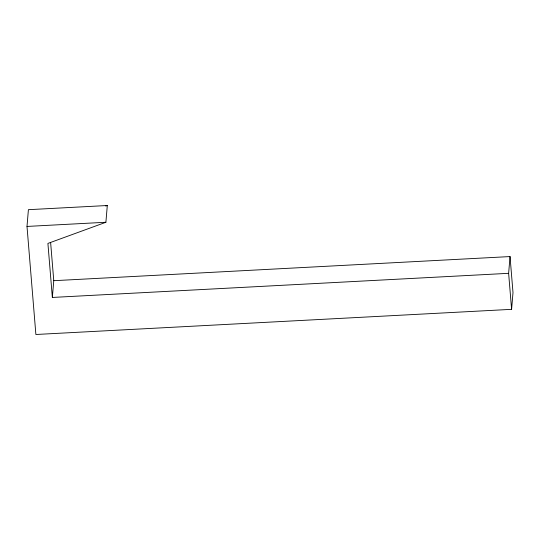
<?xml version="1.0" encoding="UTF-8"?>
<svg xmlns="http://www.w3.org/2000/svg" width="540" height="540" viewBox="0 0 540 540"><rect width="100%" height="100%" fill="white"/><g stroke="black" fill="none" stroke-linecap="round" stroke-linejoin="round"><path stroke-width="0.81" d="M510.037 256.568L513 292.586L511.596 309.339L35.883 334.49L27 226.435L28.404 209.682L107.305 205.511L105.894 222.264L47.912 243.419L52.353 297.446L508.633 273.321L510.037 256.568L53.764 280.692L52.353 297.446M105.732 206.084L107.305 205.511M27 226.435L105.894 222.264M508.633 273.321L511.596 309.339M50.618 242.46L53.764 280.692"/></g></svg>
